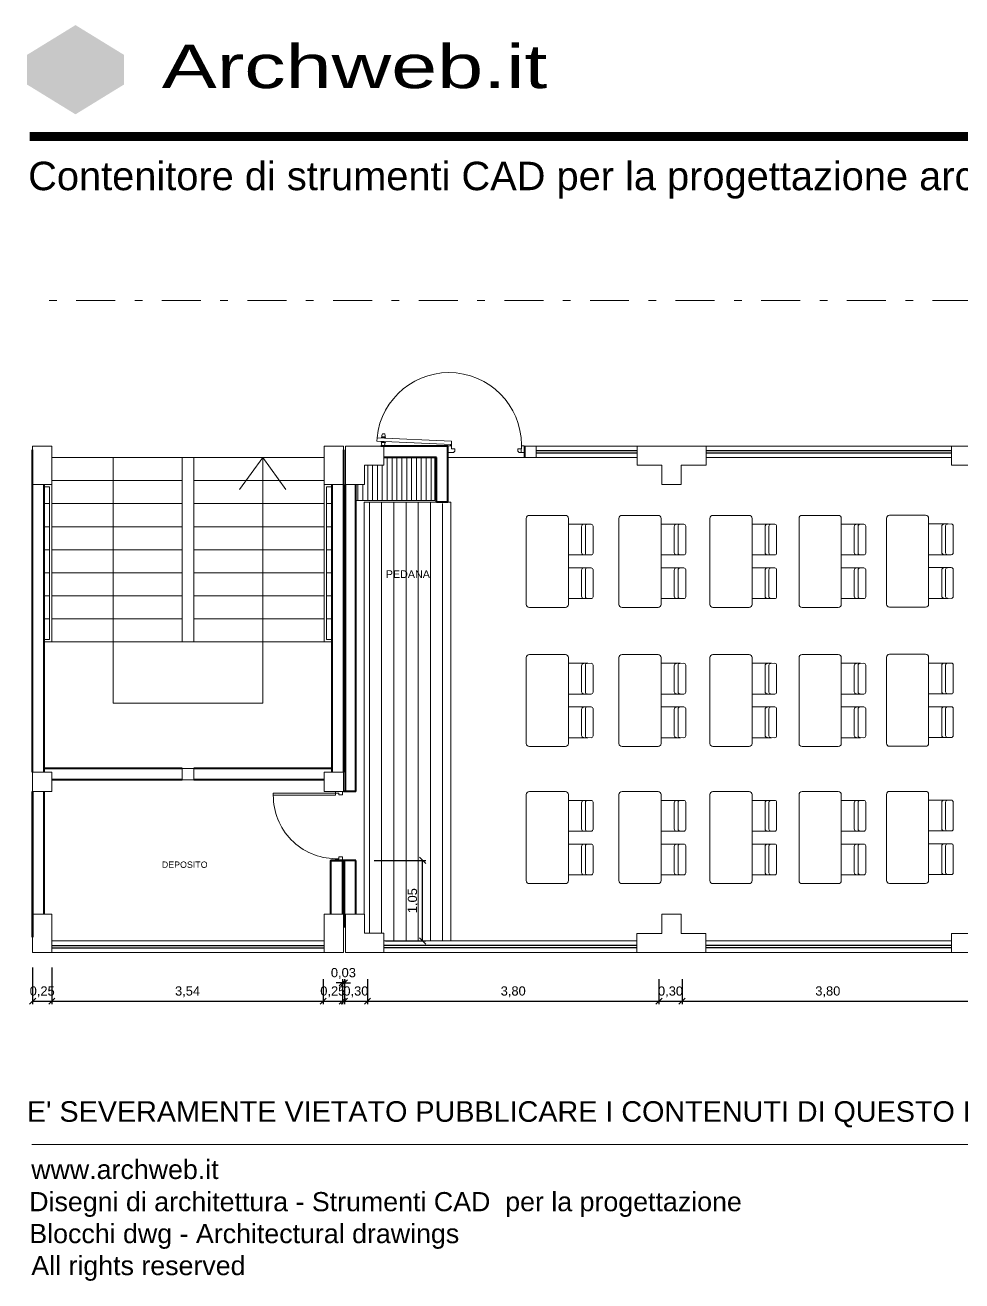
# Model space of a CAD drawing. Header units: millimetres. Extents: x 318 to 347.7, y 163.4 to 179.8.
# Drawn here: x 318 to 330.2, y 163.44 to 179.81 of the extents above; entities that cross this region are included whole.
import ezdxf
from ezdxf.enums import TextEntityAlignment as Align

# ---------------------------------------------------------------- set-up
doc = ezdxf.new("R2010")
doc.units = ezdxf.units.MM
doc.linetypes.add('TRATTOPUNTO', pattern=[25.4, 12.7, -6.35, 0, -6.35])
for name, color, linetype, lineweight in [('ARREDI attrezzature - furniture', 175, 'Continuous', 9), ('MURATURA sezioni - section wall', 7, 'Continuous', 40), ('PAVIMENTAZIONE - flooring', 250, 'Continuous', 5), ('PILASTRI struttura - structure', 7, 'Continuous', 13), ('PORTE finestre - doors windows', 252, 'Continuous', 5), ('PROIEZIONI - projections', 145, 'Continuous', 13), ('PROIEZIONI finissime - fine lines', 251, 'Continuous', 9), ('www.archweb.it - All rights reserved', 2, 'Continuous', 5)]:
    doc.layers.add(name, color=color, linetype=linetype, lineweight=lineweight)
doc.layers.add('QUOTE - dimension', color=252, linetype='Continuous')
doc.layers.add('SCRITTE - txt', color=252, linetype='Continuous')
doc.layers.add('VETRATE sezioni - windows sections', color=171, linetype='Continuous', true_color=0x4d79ff)
doc.styles.add('A-1', font='swissl.ttf', dxfattribs={"height": 0.07})
doc.styles.get("Standard").update_dxf_attribs({"font": 'arial.ttf'})
doc.dimstyles.new('aw', dxfattribs={"dimtxt": 0.12, "dimasz": 0.08, "dimexe": 0.04, "dimexo": 0, "dimgap": 0.05, "dimtad": 1, "dimzin": 1, "dimtxsty": 'Standard', "dimblk": 'OBLIQUE', "dimcen": 2.5, "dimadec": 0, "dimazin": 0, "dimtfac": 1, "dimtmove": 0, "dimatfit": 3, "dimfxl": 1, "dimarcsym": 0})

# ---------------------------------------------------------------- blocks, each defined once
blk = doc.blocks.new('A$C58DF7E19')
at = {"true_color": 0xababab}
h = blk.add_hatch(color=253, dxfattribs=at)
h.dxf.hatch_style = 1
h.paths.add_polyline_path([(-7.13, -10.92), (-6.51, -10.56), (-6.51, -3.76), (-13.02, -7.52)])
h.paths.add_polyline_path([(-6.51, -10.56), (-0.62, -7.16), (-6.51, -3.76)])
h.paths.add_polyline_path([(-0.62, -7.16), (0, -6.8), (0.62, -7.16), (6.51, -3.76), (0, 0), (-6.51, -3.76)])
h.paths.add_polyline_path([(0.62, -7.16), (6.51, -10.56), (6.51, -3.76)])
h.paths.add_polyline_path([(6.51, -10.56), (7.13, -10.92), (13.02, -7.52), (6.51, -3.76)])
at = {"true_color": 0x878787}
h = blk.add_hatch(color=252, dxfattribs=at)
h.dxf.hatch_style = 1
h.paths.add_polyline_path([(7.13, -10.92), (7.13, -11.63), (13.02, -15.03), (13.02, -7.52)])
h.paths.add_polyline_path([(7.13, -11.63), (7.13, -18.43), (13.02, -15.03)])
h.paths.add_polyline_path([(-7.13, -18.43), (-7.13, -11.63), (-13.02, -15.03)])
h.paths.add_polyline_path([(-7.13, -11.63), (-7.13, -10.92), (-13.02, -7.52), (-13.02, -15.03)])
at = {"true_color": 0xffffff}
h = blk.add_hatch(color=7, dxfattribs=at)
h.dxf.hatch_style = 1
h.paths.add_polyline_path([(0, -8.23), (5.89, -11.63), (5.89, -19.15), (7.13, -18.43), (7.13, -10.92), (0, -6.8), (-7.13, -10.92), (-7.13, -18.43), (-5.89, -19.15), (-5.89, -11.63)])
at = {"true_color": 0xaa0e10}
h = blk.add_hatch(color=14, dxfattribs=at)
h.dxf.hatch_style = 1
h.paths.add_polyline_path([(5.89, -11.63), (0, -8.23), (-5.89, -11.63), (0, -15.03)])
at = {"true_color": 0x890b0d}
h = blk.add_hatch(color=16, dxfattribs=at)
h.dxf.hatch_style = 1
h.paths.add_polyline_path([(-5.89, -11.63), (-5.89, -19.15), (0, -22.55), (0, -15.03)])
h.paths.add_polyline_path([(5.89, -19.15), (5.89, -11.63), (0, -15.03), (0, -22.55)])
blk = doc.blocks.new('_Oblique')
at = {"color": 0, "linetype": 'ByBlock', "lineweight": -2}
blk.add_line((-0.5, -0.5), (0.5, 0.5), dxfattribs=at)
blk = doc.blocks.new('*D23')
at = {"layer": 'DEFPOINTS', "color": 0}
for p in [(318.093, 167.527), (318.343, 167.527), (318.343, 167.088)]:
    blk.add_point(p, dxfattribs=at)
at = {"layer": 'QUOTE - dimension', "color": 0, "lineweight": -2}
for p, q in [((318.093, 167.527), (318.093, 167.048)), ((318.343, 167.527), (318.343, 167.048)), ((318.093, 167.088), (318.343, 167.088))]:
    blk.add_line(p, q, dxfattribs=at)
at = {"layer": 'QUOTE - dimension', "color": 0, "lineweight": -2, "xscale": 0.08, "yscale": 0.08, "zscale": 0.08, "rotation": 180}
blk.add_blockref('_Oblique', (318.093, 167.088), dxfattribs=at)
at = {"layer": 'QUOTE - dimension', "color": 0, "lineweight": -2, "xscale": 0.08, "yscale": 0.08, "zscale": 0.08}
blk.add_blockref('_Oblique', (318.343, 167.088), dxfattribs=at)
at = {"layer": 'QUOTE - dimension', "color": 0, "insert": (318.218, 167.21), "char_height": 0.12, "attachment_point": 5}
blk.add_mtext('0,25', dxfattribs=at)
blk = doc.blocks.new('*D24')
at = {"layer": 'DEFPOINTS', "color": 0}
for p in [(318.343, 167.527), (321.88, 167.377), (321.88, 167.088)]:
    blk.add_point(p, dxfattribs=at)
at = {"layer": 'QUOTE - dimension', "color": 0, "lineweight": -2}
for p, q in [((318.343, 167.527), (318.343, 167.048)), ((321.88, 167.377), (321.88, 167.048)), ((318.343, 167.088), (321.88, 167.088))]:
    blk.add_line(p, q, dxfattribs=at)
at = {"layer": 'QUOTE - dimension', "color": 0, "lineweight": -2, "xscale": 0.08, "yscale": 0.08, "zscale": 0.08, "rotation": 180}
blk.add_blockref('_Oblique', (318.343, 167.088), dxfattribs=at)
at = {"layer": 'QUOTE - dimension', "color": 0, "lineweight": -2, "xscale": 0.08, "yscale": 0.08, "zscale": 0.08}
blk.add_blockref('_Oblique', (321.88, 167.088), dxfattribs=at)
at = {"layer": 'QUOTE - dimension', "color": 0, "insert": (320.112, 167.21), "char_height": 0.12, "attachment_point": 5}
blk.add_mtext('3,54', dxfattribs=at)
blk = doc.blocks.new('*D25')
at = {"layer": 'DEFPOINTS', "color": 0}
for p in [(321.88, 167.377), (322.13, 167.377), (322.13, 167.088)]:
    blk.add_point(p, dxfattribs=at)
at = {"layer": 'QUOTE - dimension', "color": 0, "lineweight": -2}
for p, q in [((321.88, 167.377), (321.88, 167.048)), ((322.13, 167.377), (322.13, 167.048)), ((321.88, 167.088), (322.13, 167.088))]:
    blk.add_line(p, q, dxfattribs=at)
at = {"layer": 'QUOTE - dimension', "color": 0, "lineweight": -2, "xscale": 0.08, "yscale": 0.08, "zscale": 0.08, "rotation": 180}
blk.add_blockref('_Oblique', (321.88, 167.088), dxfattribs=at)
at = {"layer": 'QUOTE - dimension', "color": 0, "lineweight": -2, "xscale": 0.08, "yscale": 0.08, "zscale": 0.08}
blk.add_blockref('_Oblique', (322.13, 167.088), dxfattribs=at)
at = {"layer": 'QUOTE - dimension', "color": 0, "insert": (322.005, 167.21), "char_height": 0.12, "attachment_point": 5}
blk.add_mtext('0,25', dxfattribs=at)
blk = doc.blocks.new('*D26')
at = {"layer": 'DEFPOINTS', "color": 0}
for p in [(322.13, 167.377), (322.156, 167.377), (322.156, 167.327)]:
    blk.add_point(p, dxfattribs=at)
at = {"layer": 'QUOTE - dimension', "color": 0, "lineweight": -2}
for p, q in [((322.13, 167.327), (322.05, 167.327)), ((322.13, 167.377), (322.13, 167.287)), ((322.13, 167.327), (322.156, 167.327)), ((322.156, 167.377), (322.156, 167.287)), ((322.156, 167.327), (322.236, 167.327))]:
    blk.add_line(p, q, dxfattribs=at)
at = {"layer": 'QUOTE - dimension', "color": 0, "lineweight": -2, "xscale": 0.08, "yscale": 0.08, "zscale": 0.08}
blk.add_blockref('_Oblique', (322.13, 167.327), dxfattribs=at)
at = {"layer": 'QUOTE - dimension', "color": 0, "lineweight": -2, "xscale": 0.08, "yscale": 0.08, "zscale": 0.08, "rotation": 180}
blk.add_blockref('_Oblique', (322.156, 167.327), dxfattribs=at)
at = {"layer": 'QUOTE - dimension', "color": 0, "insert": (322.143, 167.449), "char_height": 0.12, "attachment_point": 5}
blk.add_mtext('0,03', dxfattribs=at)
blk = doc.blocks.new('*D27')
at = {"layer": 'DEFPOINTS', "color": 0}
for p in [(322.156, 167.377), (322.456, 167.377), (322.456, 167.088)]:
    blk.add_point(p, dxfattribs=at)
at = {"layer": 'QUOTE - dimension', "color": 0, "lineweight": -2}
for p, q in [((322.156, 167.377), (322.156, 167.048)), ((322.456, 167.377), (322.456, 167.048)), ((322.156, 167.088), (322.456, 167.088))]:
    blk.add_line(p, q, dxfattribs=at)
at = {"layer": 'QUOTE - dimension', "color": 0, "lineweight": -2, "xscale": 0.08, "yscale": 0.08, "zscale": 0.08, "rotation": 180}
blk.add_blockref('_Oblique', (322.156, 167.088), dxfattribs=at)
at = {"layer": 'QUOTE - dimension', "color": 0, "lineweight": -2, "xscale": 0.08, "yscale": 0.08, "zscale": 0.08}
blk.add_blockref('_Oblique', (322.456, 167.088), dxfattribs=at)
at = {"layer": 'QUOTE - dimension', "color": 0, "insert": (322.306, 167.21), "char_height": 0.12, "attachment_point": 5}
blk.add_mtext('0,30', dxfattribs=at)
blk = doc.blocks.new('*D28')
at = {"layer": 'DEFPOINTS', "color": 0}
for p in [(322.456, 167.377), (326.256, 167.377), (326.256, 167.088)]:
    blk.add_point(p, dxfattribs=at)
at = {"layer": 'QUOTE - dimension', "color": 0, "lineweight": -2}
for p, q in [((322.456, 167.377), (322.456, 167.048)), ((326.256, 167.377), (326.256, 167.048)), ((322.456, 167.088), (326.256, 167.088))]:
    blk.add_line(p, q, dxfattribs=at)
at = {"layer": 'QUOTE - dimension', "color": 0, "lineweight": -2, "xscale": 0.08, "yscale": 0.08, "zscale": 0.08, "rotation": 180}
blk.add_blockref('_Oblique', (322.456, 167.088), dxfattribs=at)
at = {"layer": 'QUOTE - dimension', "color": 0, "lineweight": -2, "xscale": 0.08, "yscale": 0.08, "zscale": 0.08}
blk.add_blockref('_Oblique', (326.256, 167.088), dxfattribs=at)
at = {"layer": 'QUOTE - dimension', "color": 0, "insert": (324.356, 167.21), "char_height": 0.12, "attachment_point": 5}
blk.add_mtext('3,80', dxfattribs=at)
blk = doc.blocks.new('*D3')
at = {"layer": 'DEFPOINTS', "color": 0}
for p in [(326.256, 167.377), (326.556, 167.377), (326.556, 167.087)]:
    blk.add_point(p, dxfattribs=at)
at = {"layer": 'QUOTE - dimension', "color": 0, "lineweight": -2}
for p, q in [((326.256, 167.377), (326.256, 167.047)), ((326.556, 167.377), (326.556, 167.047)), ((326.256, 167.087), (326.556, 167.087))]:
    blk.add_line(p, q, dxfattribs=at)
at = {"layer": 'QUOTE - dimension', "color": 0, "lineweight": -2, "xscale": 0.08, "yscale": 0.08, "zscale": 0.08, "rotation": 180}
blk.add_blockref('_Oblique', (326.256, 167.087), dxfattribs=at)
at = {"layer": 'QUOTE - dimension', "color": 0, "lineweight": -2, "xscale": 0.08, "yscale": 0.08, "zscale": 0.08}
blk.add_blockref('_Oblique', (326.556, 167.087), dxfattribs=at)
at = {"layer": 'QUOTE - dimension', "color": 0, "insert": (326.406, 167.209), "char_height": 0.12, "attachment_point": 5}
blk.add_mtext('0,30', dxfattribs=at)
blk = doc.blocks.new('*D4')
at = {"layer": 'DEFPOINTS', "color": 0}
for p in [(326.556, 167.377), (330.356, 167.377), (330.356, 167.088)]:
    blk.add_point(p, dxfattribs=at)
at = {"layer": 'QUOTE - dimension', "color": 0, "lineweight": -2}
for p, q in [((326.556, 167.377), (326.556, 167.048)), ((330.356, 167.377), (330.356, 167.048)), ((326.556, 167.088), (330.356, 167.088))]:
    blk.add_line(p, q, dxfattribs=at)
at = {"layer": 'QUOTE - dimension', "color": 0, "lineweight": -2, "xscale": 0.08, "yscale": 0.08, "zscale": 0.08, "rotation": 180}
blk.add_blockref('_Oblique', (326.556, 167.088), dxfattribs=at)
at = {"layer": 'QUOTE - dimension', "color": 0, "lineweight": -2, "xscale": 0.08, "yscale": 0.08, "zscale": 0.08}
blk.add_blockref('_Oblique', (330.356, 167.088), dxfattribs=at)
at = {"layer": 'QUOTE - dimension', "color": 0, "insert": (328.456, 167.21), "char_height": 0.12, "attachment_point": 5}
blk.add_mtext('3,80', dxfattribs=at)
blk = doc.blocks.new('*D15')
at = {"layer": 'DEFPOINTS', "color": 0}
for p in [(322.543, 168.923), (323.176, 168.923), (322.693, 167.873)]:
    blk.add_point(p, dxfattribs=at)
at = {"layer": 'QUOTE - dimension', "color": 0, "lineweight": -2}
for p, q in [((322.543, 168.923), (323.216, 168.923)), ((323.176, 167.873), (323.176, 168.923)), ((322.693, 167.873), (323.216, 167.873))]:
    blk.add_line(p, q, dxfattribs=at)
at = {"layer": 'QUOTE - dimension', "color": 0, "lineweight": -2, "xscale": 0.08, "yscale": 0.08, "zscale": 0.08}
for p, rotation in [((323.176, 168.923), 90), ((323.176, 167.873), 270)]:
    blk.add_blockref('_Oblique', p, dxfattribs=dict(at, rotation=rotation))
at = {"layer": 'QUOTE - dimension', "color": 0, "insert": (323.054, 168.398), "char_height": 0.12, "attachment_point": 5, "rotation": 90}
blk.add_mtext('1,05', dxfattribs=at)

msp = doc.modelspace()

# ---------------------------------------------------------------- hatches: boundary and pattern name
at = {"layer": 'ARREDI attrezzature - furniture'}
h = msp.add_hatch(dxfattribs=at)
h.set_pattern_fill('ANSI31', color=256, scale=0.02, angle=45, style=0)
h.set_pattern_definition([(90, (-1977.637234, -2273.271364), (0.0635, 0), [])])
h.paths.add_polyline_path([(322.669, 174.173), (322.669, 174.073), (322.443, 174.073), (322.443, 173.823), (322.306, 173.823), (322.306, 173.613), (323.336, 173.613), (323.336, 174.173)])
at = {"layer": 'PAVIMENTAZIONE - flooring'}
h = msp.add_hatch(dxfattribs=at)
h.set_pattern_fill('LINE', color=256, scale=0.05, angle=90, style=0)
h.set_pattern_definition([(90, (-1977.48723, -2326.495), (0.15875, 0), [])])
h.paths.add_polyline_path([(323.356, 173.593), (322.415, 173.593), (322.415, 168.222), (322.443, 168.222), (322.443, 167.972), (322.768, 167.972), (322.768, 167.873), (323.506, 167.873), (323.506, 173.573), (323.356, 173.573)])

# ---------------------------------------------------------------- linework, layer by layer
at = {"layer": 'ARREDI attrezzature - furniture'}
for p, q in [((323.336, 173.613), (323.336, 174.173)), ((322.306, 173.613), (323.336, 173.613))]:
    msp.add_line(p, q, dxfattribs=at)
at = {"layer": 'ARREDI attrezzature - furniture', "linetype": 'ByBlock'}
for p, q in [((324.527, 173.38), (324.527, 172.26)), ((325.037, 173.42), (324.567, 173.42)), ((325.077, 172.26), (325.077, 173.38)), ((325.734, 173.38), (325.734, 172.26)), ((326.244, 173.42), (325.774, 173.42)), ((326.284, 172.26), (326.284, 173.38)), ((326.919, 173.38), (326.919, 172.26)), ((327.429, 173.42), (326.959, 173.42)), ((327.469, 172.26), (327.469, 173.38)), ((328.081, 173.38), (328.081, 172.26)), ((328.591, 173.42), (328.121, 173.42)), ((328.631, 172.26), (328.631, 173.38)), ((329.22, 173.383), (329.22, 172.263)), ((329.73, 173.423), (329.26, 173.423)), ((329.77, 172.263), (329.77, 173.383)), ((325.33, 173.305), (325.077, 173.305)), ((325.247, 173.274), (325.247, 172.935)), ((325.372, 173.305), (325.277, 173.304)), ((325.297, 173.28), (325.297, 172.929)), ((325.397, 172.927), (325.397, 173.28)), ((326.538, 173.305), (326.284, 173.305)), ((326.454, 173.274), (326.454, 172.935)), ((326.579, 173.305), (326.484, 173.304)), ((326.504, 173.28), (326.504, 172.929)), ((326.604, 172.927), (326.604, 173.28)), ((327.722, 173.305), (327.469, 173.305)), ((327.639, 173.274), (327.639, 172.935)), ((327.764, 173.305), (327.669, 173.304)), ((327.689, 173.28), (327.689, 172.929)), ((327.789, 172.927), (327.789, 173.28)), ((328.884, 173.305), (328.631, 173.305)), ((328.801, 173.274), (328.801, 172.935)), ((328.926, 173.305), (328.831, 173.304)), ((328.851, 173.28), (328.851, 172.929)), ((328.951, 172.927), (328.951, 173.28)), ((330.023, 173.308), (329.77, 173.308)), ((329.94, 173.277), (329.94, 172.938)), ((330.065, 173.308), (329.97, 173.307)), ((329.99, 173.282), (329.99, 172.932)), ((330.09, 172.929), (330.09, 173.283)), ((325.372, 172.904), (325.077, 172.904)), ((325.372, 172.904), (325.277, 172.905)), ((326.58, 172.904), (326.284, 172.904)), ((326.58, 172.904), (326.484, 172.905)), ((327.764, 172.904), (327.469, 172.904)), ((327.764, 172.904), (327.669, 172.905)), ((328.926, 172.904), (328.631, 172.904)), ((328.926, 172.904), (328.831, 172.905)), ((330.065, 172.907), (329.77, 172.907)), ((330.065, 172.907), (329.97, 172.908)), ((325.372, 172.736), (325.077, 172.736)), ((325.247, 172.366), (325.247, 172.705)), ((325.372, 172.736), (325.277, 172.735)), ((325.297, 172.36), (325.297, 172.711)), ((325.397, 172.713), (325.397, 172.36)), ((326.58, 172.736), (326.284, 172.736)), ((326.454, 172.366), (326.454, 172.705)), ((326.58, 172.736), (326.484, 172.735)), ((326.504, 172.36), (326.504, 172.711)), ((326.604, 172.713), (326.604, 172.36)), ((327.764, 172.736), (327.469, 172.736)), ((327.639, 172.366), (327.639, 172.705)), ((327.764, 172.736), (327.669, 172.735)), ((327.689, 172.36), (327.689, 172.711)), ((327.789, 172.713), (327.789, 172.36)), ((328.926, 172.736), (328.631, 172.736)), ((328.801, 172.366), (328.801, 172.705)), ((328.926, 172.736), (328.831, 172.735)), ((328.851, 172.36), (328.851, 172.711)), ((328.951, 172.713), (328.951, 172.36)), ((330.065, 172.739), (329.77, 172.739)), ((329.94, 172.369), (329.94, 172.708)), ((330.065, 172.739), (329.97, 172.738)), ((329.99, 172.363), (329.99, 172.714)), ((330.09, 172.716), (330.09, 172.363)), ((324.567, 172.22), (325.037, 172.22)), ((325.33, 172.335), (325.077, 172.335)), ((325.372, 172.335), (325.277, 172.336)), ((325.774, 172.22), (326.244, 172.22)), ((326.538, 172.335), (326.284, 172.335)), ((326.579, 172.335), (326.484, 172.336)), ((326.959, 172.22), (327.429, 172.22)), ((327.722, 172.335), (327.469, 172.335)), ((327.764, 172.335), (327.669, 172.336)), ((328.121, 172.22), (328.591, 172.22)), ((328.884, 172.335), (328.631, 172.335)), ((328.926, 172.335), (328.831, 172.336)), ((329.26, 172.223), (329.73, 172.223)), ((330.023, 172.338), (329.77, 172.338)), ((330.065, 172.338), (329.97, 172.339)), ((324.527, 171.567), (324.527, 170.447)), ((325.037, 171.607), (324.567, 171.607)), ((325.077, 170.447), (325.077, 171.567)), ((325.734, 171.567), (325.734, 170.447)), ((326.244, 171.607), (325.774, 171.607)), ((326.284, 170.447), (326.284, 171.567)), ((326.919, 171.567), (326.919, 170.447)), ((327.429, 171.607), (326.959, 171.607)), ((327.469, 170.447), (327.469, 171.567)), ((328.081, 171.567), (328.081, 170.447)), ((328.591, 171.607), (328.121, 171.607)), ((328.631, 170.447), (328.631, 171.567)), ((329.22, 171.57), (329.22, 170.45)), ((329.73, 171.61), (329.26, 171.61)), ((329.77, 170.45), (329.77, 171.57)), ((325.33, 171.492), (325.077, 171.492)), ((325.247, 171.461), (325.247, 171.122)), ((325.372, 171.492), (325.277, 171.491)), ((325.297, 171.467), (325.297, 171.116)), ((325.397, 171.114), (325.397, 171.467)), ((326.538, 171.492), (326.284, 171.492)), ((326.454, 171.461), (326.454, 171.122)), ((326.579, 171.492), (326.484, 171.491)), ((326.504, 171.467), (326.504, 171.116)), ((326.604, 171.114), (326.604, 171.467)), ((327.722, 171.492), (327.469, 171.492)), ((327.639, 171.461), (327.639, 171.122)), ((327.764, 171.492), (327.669, 171.491)), ((327.689, 171.467), (327.689, 171.116)), ((327.789, 171.114), (327.789, 171.467)), ((328.884, 171.492), (328.631, 171.492)), ((328.801, 171.461), (328.801, 171.122)), ((328.926, 171.492), (328.831, 171.491)), ((328.851, 171.467), (328.851, 171.116)), ((328.951, 171.114), (328.951, 171.467)), ((330.023, 171.495), (329.77, 171.495)), ((329.94, 171.464), (329.94, 171.125)), ((330.065, 171.495), (329.97, 171.494)), ((329.99, 171.47), (329.99, 171.119)), ((330.09, 171.117), (330.09, 171.47)), ((325.372, 171.091), (325.077, 171.091)), ((325.372, 171.091), (325.277, 171.092)), ((326.58, 171.091), (326.284, 171.091)), ((326.58, 171.091), (326.484, 171.092)), ((327.764, 171.091), (327.469, 171.091)), ((327.764, 171.091), (327.669, 171.092)), ((328.926, 171.091), (328.631, 171.091)), ((328.926, 171.091), (328.831, 171.092)), ((330.065, 171.094), (329.77, 171.094)), ((330.065, 171.094), (329.97, 171.095)), ((325.372, 170.923), (325.077, 170.923)), ((325.247, 170.553), (325.247, 170.892)), ((325.372, 170.923), (325.277, 170.922)), ((325.297, 170.548), (325.297, 170.898)), ((325.397, 170.901), (325.397, 170.547)), ((326.58, 170.923), (326.284, 170.923)), ((326.454, 170.553), (326.454, 170.892)), ((326.58, 170.923), (326.484, 170.922)), ((326.504, 170.548), (326.504, 170.898)), ((326.604, 170.901), (326.604, 170.547)), ((327.764, 170.923), (327.469, 170.923)), ((327.639, 170.553), (327.639, 170.892)), ((327.764, 170.923), (327.669, 170.922)), ((327.689, 170.548), (327.689, 170.898)), ((327.789, 170.901), (327.789, 170.547)), ((328.926, 170.923), (328.631, 170.923)), ((328.801, 170.553), (328.801, 170.892)), ((328.926, 170.923), (328.831, 170.922)), ((328.851, 170.548), (328.851, 170.898)), ((328.951, 170.901), (328.951, 170.547)), ((330.065, 170.926), (329.77, 170.926)), ((329.94, 170.556), (329.94, 170.895)), ((330.065, 170.926), (329.97, 170.925)), ((329.99, 170.55), (329.99, 170.901)), ((330.09, 170.903), (330.09, 170.55)), ((324.567, 170.407), (325.037, 170.407)), ((325.33, 170.522), (325.077, 170.522)), ((325.372, 170.522), (325.277, 170.523)), ((325.774, 170.407), (326.244, 170.407)), ((326.538, 170.522), (326.284, 170.522)), ((326.579, 170.522), (326.484, 170.523)), ((326.959, 170.407), (327.429, 170.407)), ((327.722, 170.522), (327.469, 170.522)), ((327.764, 170.522), (327.669, 170.523)), ((328.121, 170.407), (328.591, 170.407)), ((328.884, 170.522), (328.631, 170.522)), ((328.926, 170.522), (328.831, 170.523)), ((329.26, 170.41), (329.73, 170.41)), ((330.023, 170.525), (329.77, 170.525)), ((330.065, 170.525), (329.97, 170.526)), ((324.527, 168.66), (324.527, 169.78)), ((324.567, 169.82), (325.037, 169.82)), ((325.077, 169.78), (325.077, 168.66)), ((325.734, 168.66), (325.734, 169.78)), ((325.774, 169.82), (326.244, 169.82)), ((326.284, 169.78), (326.284, 168.66)), ((326.919, 168.66), (326.919, 169.78)), ((326.959, 169.82), (327.429, 169.82)), ((327.469, 169.78), (327.469, 168.66)), ((328.081, 168.66), (328.081, 169.78)), ((328.121, 169.82), (328.591, 169.82)), ((328.631, 169.78), (328.631, 168.66)), ((329.22, 168.663), (329.22, 169.783)), ((329.26, 169.823), (329.73, 169.823)), ((329.77, 169.783), (329.77, 168.663)), ((325.33, 169.705), (325.077, 169.705)), ((325.247, 169.674), (325.247, 169.335)), ((325.372, 169.705), (325.277, 169.704)), ((325.297, 169.68), (325.297, 169.329)), ((325.397, 169.327), (325.397, 169.68)), ((326.538, 169.705), (326.284, 169.705)), ((326.454, 169.674), (326.454, 169.335)), ((326.579, 169.705), (326.484, 169.704)), ((326.504, 169.68), (326.504, 169.329)), ((326.604, 169.327), (326.604, 169.68)), ((327.722, 169.705), (327.469, 169.705)), ((327.639, 169.674), (327.639, 169.335)), ((327.764, 169.705), (327.669, 169.704)), ((327.689, 169.68), (327.689, 169.329)), ((327.789, 169.327), (327.789, 169.68)), ((328.884, 169.705), (328.631, 169.705)), ((328.801, 169.674), (328.801, 169.335)), ((328.926, 169.705), (328.831, 169.704)), ((328.851, 169.68), (328.851, 169.329)), ((328.951, 169.327), (328.951, 169.68)), ((330.023, 169.708), (329.77, 169.708)), ((329.94, 169.677), (329.94, 169.338)), ((330.065, 169.708), (329.97, 169.707)), ((329.99, 169.682), (329.99, 169.332)), ((330.09, 169.329), (330.09, 169.683)), ((325.372, 169.304), (325.077, 169.304)), ((325.372, 169.304), (325.277, 169.305)), ((326.58, 169.304), (326.284, 169.304)), ((326.58, 169.304), (326.484, 169.305)), ((327.764, 169.304), (327.469, 169.304)), ((327.764, 169.304), (327.669, 169.305)), ((328.926, 169.304), (328.631, 169.304)), ((328.926, 169.304), (328.831, 169.305)), ((330.065, 169.307), (329.77, 169.307)), ((330.065, 169.307), (329.97, 169.308)), ((325.372, 169.136), (325.077, 169.136)), ((325.247, 168.766), (325.247, 169.105)), ((325.372, 169.136), (325.277, 169.135)), ((325.297, 168.76), (325.297, 169.111)), ((325.397, 169.113), (325.397, 168.76)), ((326.58, 169.136), (326.284, 169.136)), ((326.454, 168.766), (326.454, 169.105)), ((326.58, 169.136), (326.484, 169.135)), ((326.504, 168.76), (326.504, 169.111)), ((326.604, 169.113), (326.604, 168.76)), ((327.764, 169.136), (327.469, 169.136)), ((327.639, 168.766), (327.639, 169.105)), ((327.764, 169.136), (327.669, 169.135)), ((327.689, 168.76), (327.689, 169.111)), ((327.789, 169.113), (327.789, 168.76)), ((328.926, 169.136), (328.631, 169.136)), ((328.801, 168.766), (328.801, 169.105)), ((328.926, 169.136), (328.831, 169.135)), ((328.851, 168.76), (328.851, 169.111)), ((328.951, 169.113), (328.951, 168.76)), ((330.065, 169.139), (329.77, 169.139)), ((329.94, 168.769), (329.94, 169.108)), ((330.065, 169.139), (329.97, 169.138)), ((329.99, 168.763), (329.99, 169.114)), ((330.09, 169.116), (330.09, 168.763)), ((325.037, 168.62), (324.567, 168.62)), ((325.33, 168.735), (325.077, 168.735)), ((325.372, 168.735), (325.277, 168.736)), ((326.244, 168.62), (325.774, 168.62)), ((326.538, 168.735), (326.284, 168.735)), ((326.579, 168.735), (326.484, 168.736)), ((327.429, 168.62), (326.959, 168.62)), ((327.722, 168.735), (327.469, 168.735)), ((327.764, 168.735), (327.669, 168.736)), ((328.591, 168.62), (328.121, 168.62)), ((328.884, 168.735), (328.631, 168.735)), ((328.926, 168.735), (328.831, 168.736)), ((329.73, 168.623), (329.26, 168.623)), ((330.023, 168.738), (329.77, 168.738)), ((330.065, 168.738), (329.97, 168.739))]:
    msp.add_line(p, q, dxfattribs=at)
for centre, radius, start, end in [((324.567, 173.38), 0.04, 90, 180), ((325.037, 173.38), 0.04, 0, 90), ((325.774, 173.38), 0.04, 90, 180), ((326.244, 173.38), 0.04, 0, 90), ((326.959, 173.38), 0.04, 90, 180), ((327.429, 173.38), 0.04, 0, 90), ((328.121, 173.38), 0.04, 90, 180), ((328.591, 173.38), 0.04, 0, 90), ((329.26, 173.383), 0.04, 90, 180), ((329.73, 173.383), 0.04, 0, 90), ((325.277, 173.274), 0.03, 90.5686, 180), ((325.322, 173.279), 0.025, 90, 180), ((325.372, 173.28), 0.025, 0, 90), ((326.484, 173.274), 0.03, 90.5686, 180), ((326.529, 173.279), 0.025, 90, 180), ((326.579, 173.28), 0.025, 0, 90), ((327.669, 173.274), 0.03, 90.5686, 180), ((327.714, 173.279), 0.025, 90, 180), ((327.764, 173.28), 0.025, 0, 90), ((328.831, 173.274), 0.03, 90.5686, 180), ((328.876, 173.279), 0.025, 90, 180), ((328.926, 173.28), 0.025, 0, 90), ((329.97, 173.277), 0.03, 90.5686, 180), ((330.015, 173.282), 0.025, 90, 180), ((330.065, 173.283), 0.025, 0, 90), ((325.277, 172.935), 0.03, 180, 269.4747), ((325.322, 172.93), 0.025, 180.0433, 270.0433), ((325.372, 172.929), 0.025, 270.0433, 0.0433), ((326.484, 172.935), 0.03, 180, 269.4747), ((326.53, 172.93), 0.025, 180.0433, 270.0433), ((326.58, 172.929), 0.025, 270.0433, 0.0433), ((327.669, 172.935), 0.03, 180, 269.4747), ((327.714, 172.93), 0.025, 180.0433, 270.0433), ((327.764, 172.929), 0.025, 270.0433, 0.0433), ((328.831, 172.935), 0.03, 180, 269.4747), ((328.876, 172.93), 0.025, 180.0433, 270.0433), ((328.926, 172.929), 0.025, 270.0433, 0.0433), ((329.97, 172.938), 0.03, 180, 269.4747), ((330.015, 172.932), 0.025, 180.0433, 270.0433), ((330.065, 172.932), 0.025, 270.0433, 0.0433), ((325.277, 172.705), 0.03, 90.5253, 180), ((325.322, 172.71), 0.025, 89.9567, 179.9567), ((325.372, 172.711), 0.025, 359.9567, 89.9567), ((326.484, 172.705), 0.03, 90.5253, 180), ((326.53, 172.71), 0.025, 89.9567, 179.9567), ((326.58, 172.711), 0.025, 359.9567, 89.9567), ((327.669, 172.705), 0.03, 90.5253, 180), ((327.714, 172.71), 0.025, 89.9567, 179.9567), ((327.764, 172.711), 0.025, 359.9567, 89.9567), ((328.831, 172.705), 0.03, 90.5253, 180), ((328.876, 172.71), 0.025, 89.9567, 179.9567), ((328.926, 172.711), 0.025, 359.9567, 89.9567), ((329.97, 172.708), 0.03, 90.5253, 180), ((330.015, 172.713), 0.025, 89.9567, 179.9567), ((330.065, 172.714), 0.025, 359.9567, 89.9567), ((325.277, 172.366), 0.03, 180, 269.4314), ((325.322, 172.361), 0.025, 180, 270), ((325.372, 172.36), 0.025, 270, 0), ((326.484, 172.366), 0.03, 180, 269.4314), ((326.529, 172.361), 0.025, 180, 270), ((326.579, 172.36), 0.025, 270, 0), ((327.669, 172.366), 0.03, 180, 269.4314), ((327.714, 172.361), 0.025, 180, 270), ((327.764, 172.36), 0.025, 270, 0), ((328.831, 172.366), 0.03, 180, 269.4314), ((328.876, 172.361), 0.025, 180, 270), ((328.926, 172.36), 0.025, 270, 0), ((329.97, 172.369), 0.03, 180, 269.4314), ((330.015, 172.364), 0.025, 180, 270), ((330.065, 172.363), 0.025, 270, 0), ((324.567, 172.26), 0.04, 180, 270), ((325.037, 172.26), 0.04, 270, 0), ((325.774, 172.26), 0.04, 180, 270), ((326.244, 172.26), 0.04, 270, 0), ((326.959, 172.26), 0.04, 180, 270), ((327.429, 172.26), 0.04, 270, 0), ((328.121, 172.26), 0.04, 180, 270), ((328.591, 172.26), 0.04, 270, 0), ((329.26, 172.263), 0.04, 180, 270), ((329.73, 172.263), 0.04, 270, 0), ((324.567, 171.567), 0.04, 90, 180), ((325.037, 171.567), 0.04, 0, 90), ((325.774, 171.567), 0.04, 90, 180), ((326.244, 171.567), 0.04, 0, 90), ((326.959, 171.567), 0.04, 90, 180), ((327.429, 171.567), 0.04, 0, 90), ((328.121, 171.567), 0.04, 90, 180), ((328.591, 171.567), 0.04, 0, 90), ((329.26, 171.57), 0.04, 90, 180), ((329.73, 171.57), 0.04, 0, 90), ((325.277, 171.461), 0.03, 90.5686, 180), ((325.322, 171.466), 0.025, 90, 180), ((325.372, 171.467), 0.025, 0, 90), ((326.484, 171.461), 0.03, 90.5686, 180), ((326.529, 171.466), 0.025, 90, 180), ((326.579, 171.467), 0.025, 0, 90), ((327.669, 171.461), 0.03, 90.5686, 180), ((327.714, 171.466), 0.025, 90, 180), ((327.764, 171.467), 0.025, 0, 90), ((328.831, 171.461), 0.03, 90.5686, 180), ((328.876, 171.466), 0.025, 90, 180), ((328.926, 171.467), 0.025, 0, 90), ((329.97, 171.464), 0.03, 90.5686, 180), ((330.015, 171.469), 0.025, 90, 180), ((330.065, 171.47), 0.025, 0, 90), ((325.277, 171.122), 0.03, 180, 269.4747), ((325.322, 171.117), 0.025, 180.0433, 270.0433), ((325.372, 171.116), 0.025, 270.0433, 0.0433), ((326.484, 171.122), 0.03, 180, 269.4747), ((326.53, 171.117), 0.025, 180.0433, 270.0433), ((326.58, 171.116), 0.025, 270.0433, 0.0433), ((327.669, 171.122), 0.03, 180, 269.4747), ((327.714, 171.117), 0.025, 180.0433, 270.0433), ((327.764, 171.116), 0.025, 270.0433, 0.0433), ((328.831, 171.122), 0.03, 180, 269.4747), ((328.876, 171.117), 0.025, 180.0433, 270.0433), ((328.926, 171.116), 0.025, 270.0433, 0.0433), ((329.97, 171.125), 0.03, 180, 269.4747), ((330.015, 171.12), 0.025, 180.0433, 270.0433), ((330.065, 171.119), 0.025, 270.0433, 0.0433), ((325.277, 170.892), 0.03, 90.5253, 180), ((325.322, 170.898), 0.025, 89.9567, 179.9567), ((325.372, 170.898), 0.025, 359.9567, 89.9567), ((326.484, 170.892), 0.03, 90.5253, 180), ((326.53, 170.898), 0.025, 89.9567, 179.9567), ((326.58, 170.898), 0.025, 359.9567, 89.9567), ((327.669, 170.892), 0.03, 90.5253, 180), ((327.714, 170.898), 0.025, 89.9567, 179.9567), ((327.764, 170.898), 0.025, 359.9567, 89.9567), ((328.831, 170.892), 0.03, 90.5253, 180), ((328.876, 170.898), 0.025, 89.9567, 179.9567), ((328.926, 170.898), 0.025, 359.9567, 89.9567), ((329.97, 170.895), 0.03, 90.5253, 180), ((330.015, 170.9), 0.025, 89.9567, 179.9567), ((330.065, 170.901), 0.025, 359.9567, 89.9567), ((324.567, 170.447), 0.04, 180, 270), ((325.037, 170.447), 0.04, 270, 0), ((325.277, 170.553), 0.03, 180, 269.4314), ((325.322, 170.548), 0.025, 180, 270), ((325.372, 170.547), 0.025, 270, 0), ((325.774, 170.447), 0.04, 180, 270), ((326.244, 170.447), 0.04, 270, 0), ((326.484, 170.553), 0.03, 180, 269.4314), ((326.529, 170.548), 0.025, 180, 270), ((326.579, 170.547), 0.025, 270, 0), ((326.959, 170.447), 0.04, 180, 270), ((327.429, 170.447), 0.04, 270, 0), ((327.669, 170.553), 0.03, 180, 269.4314), ((327.714, 170.548), 0.025, 180, 270), ((327.764, 170.547), 0.025, 270, 0), ((328.121, 170.447), 0.04, 180, 270), ((328.591, 170.447), 0.04, 270, 0), ((328.831, 170.553), 0.03, 180, 269.4314), ((328.876, 170.548), 0.025, 180, 270), ((328.926, 170.547), 0.025, 270, 0), ((329.26, 170.45), 0.04, 180, 270), ((329.73, 170.45), 0.04, 270, 0), ((329.97, 170.556), 0.03, 180, 269.4314), ((330.015, 170.551), 0.025, 180, 270), ((330.065, 170.55), 0.025, 270, 0), ((324.567, 169.78), 0.04, 90, 180), ((325.037, 169.78), 0.04, 0, 90), ((325.774, 169.78), 0.04, 90, 180), ((326.244, 169.78), 0.04, 0, 90), ((326.959, 169.78), 0.04, 90, 180), ((327.429, 169.78), 0.04, 0, 90), ((328.121, 169.78), 0.04, 90, 180), ((328.591, 169.78), 0.04, 0, 90), ((329.26, 169.783), 0.04, 90, 180), ((329.73, 169.783), 0.04, 0, 90), ((325.277, 169.674), 0.03, 90.5686, 180), ((325.322, 169.679), 0.025, 90, 180), ((325.372, 169.68), 0.025, 0, 90), ((326.484, 169.674), 0.03, 90.5686, 180), ((326.529, 169.679), 0.025, 90, 180), ((326.579, 169.68), 0.025, 0, 90), ((327.669, 169.674), 0.03, 90.5686, 180), ((327.714, 169.679), 0.025, 90, 180), ((327.764, 169.68), 0.025, 0, 90), ((328.831, 169.674), 0.03, 90.5686, 180), ((328.876, 169.679), 0.025, 90, 180), ((328.926, 169.68), 0.025, 0, 90), ((329.97, 169.677), 0.03, 90.5686, 180), ((330.015, 169.682), 0.025, 90, 180), ((330.065, 169.683), 0.025, 0, 90), ((325.277, 169.335), 0.03, 180, 269.4747), ((325.322, 169.33), 0.025, 180.0433, 270.0433), ((325.372, 169.329), 0.025, 270.0433, 0.0433), ((326.484, 169.335), 0.03, 180, 269.4747), ((326.53, 169.33), 0.025, 180.0433, 270.0433), ((326.58, 169.329), 0.025, 270.0433, 0.0433), ((327.669, 169.335), 0.03, 180, 269.4747), ((327.714, 169.33), 0.025, 180.0433, 270.0433), ((327.764, 169.329), 0.025, 270.0433, 0.0433), ((328.831, 169.335), 0.03, 180, 269.4747), ((328.876, 169.33), 0.025, 180.0433, 270.0433), ((328.926, 169.329), 0.025, 270.0433, 0.0433), ((329.97, 169.338), 0.03, 180, 269.4747), ((330.015, 169.332), 0.025, 180.0433, 270.0433), ((330.065, 169.332), 0.025, 270.0433, 0.0433), ((325.277, 169.105), 0.03, 90.5253, 180), ((325.322, 169.11), 0.025, 89.9567, 179.9567), ((325.372, 169.111), 0.025, 359.9567, 89.9567), ((326.484, 169.105), 0.03, 90.5253, 180), ((326.53, 169.11), 0.025, 89.9567, 179.9567), ((326.58, 169.111), 0.025, 359.9567, 89.9567), ((327.669, 169.105), 0.03, 90.5253, 180), ((327.714, 169.11), 0.025, 89.9567, 179.9567), ((327.764, 169.111), 0.025, 359.9567, 89.9567), ((328.831, 169.105), 0.03, 90.5253, 180), ((328.876, 169.11), 0.025, 89.9567, 179.9567), ((328.926, 169.111), 0.025, 359.9567, 89.9567), ((329.97, 169.108), 0.03, 90.5253, 180), ((330.015, 169.113), 0.025, 89.9567, 179.9567), ((330.065, 169.114), 0.025, 359.9567, 89.9567), ((325.277, 168.766), 0.03, 180, 269.4314), ((325.322, 168.761), 0.025, 180, 270), ((325.372, 168.76), 0.025, 270, 0), ((326.484, 168.766), 0.03, 180, 269.4314), ((326.529, 168.761), 0.025, 180, 270), ((326.579, 168.76), 0.025, 270, 0), ((327.669, 168.766), 0.03, 180, 269.4314), ((327.714, 168.761), 0.025, 180, 270), ((327.764, 168.76), 0.025, 270, 0), ((328.831, 168.766), 0.03, 180, 269.4314), ((328.876, 168.761), 0.025, 180, 270), ((328.926, 168.76), 0.025, 270, 0), ((329.97, 168.769), 0.03, 180, 269.4314), ((330.015, 168.764), 0.025, 180, 270), ((330.065, 168.763), 0.025, 270, 0), ((324.567, 168.66), 0.04, 180, 270), ((325.037, 168.66), 0.04, 270, 0), ((325.774, 168.66), 0.04, 180, 270), ((326.244, 168.66), 0.04, 270, 0), ((326.959, 168.66), 0.04, 180, 270), ((327.429, 168.66), 0.04, 270, 0), ((328.121, 168.66), 0.04, 180, 270), ((328.591, 168.66), 0.04, 270, 0), ((329.26, 168.663), 0.04, 180, 270), ((329.73, 168.663), 0.04, 270, 0)]:
    msp.add_arc(centre, radius, start, end, dxfattribs=at)
at = {"layer": 'MURATURA sezioni - section wall'}
for p, q in [((318.093, 170.123), (318.093, 174.273)), ((318.093, 170.073), (318.093, 174.273)), ((322.143, 174.273), (322.143, 170.123)), ((322.143, 174.273), (322.143, 170.073)), ((323.356, 173.593), (323.356, 174.173)), ((323.506, 173.593), (323.506, 174.323)), ((324.506, 174.173), (324.506, 174.323)), ((318.243, 170.073), (318.243, 173.823)), ((321.993, 173.823), (321.993, 172.023)), ((321.993, 173.823), (321.993, 172.023)), ((321.993, 173.823), (321.993, 170.123)), ((321.993, 173.823), (321.993, 172.023)), ((321.993, 173.823), (321.993, 172.023)), ((321.993, 173.823), (321.993, 170.073)), ((322.169, 169.823), (322.169, 173.823)), ((322.306, 171.148), (322.306, 173.823)), ((322.306, 169.823), (322.306, 171.613)), ((320.043, 170.123), (318.243, 170.123)), ((321.993, 170.123), (320.193, 170.123)), ((320.043, 169.973), (318.343, 169.973)), ((321.893, 169.973), (320.193, 169.973)), ((318.093, 167.923), (318.093, 169.823)), ((318.093, 169.823), (318.093, 167.923)), ((318.243, 168.223), (318.243, 169.823)), ((322.306, 169.823), (322.143, 169.823)), ((322.306, 168.923), (321.98, 168.923)), ((322.156, 168.048), (322.156, 168.923)), ((322.306, 168.223), (322.306, 168.923))]:
    msp.add_line(p, q, dxfattribs=at)
for points in [[(323.506, 174.323), (322.631, 174.323)], [(323.356, 174.173), (322.669, 174.173)], [(323.506, 173.593), (323.356, 173.593)], [(321.98, 168.223), (321.98, 168.923), (322.13, 168.923), (322.13, 168.223)]]:
    msp.add_lwpolyline(points, dxfattribs=at)
at = {"layer": 'PILASTRI struttura - structure'}
for points in [[(318.343, 173.823), (318.093, 173.823), (318.093, 174.323), (318.343, 174.323), (318.343, 173.823)], [(321.893, 173.823), (322.143, 173.823), (322.143, 174.323), (321.893, 174.323), (321.893, 173.823)], [(322.669, 174.323), (322.169, 174.323), (322.169, 173.823), (322.419, 173.823), (322.419, 174.073), (322.669, 174.073), (322.669, 174.323)], [(324.656, 174.173), (324.506, 174.173), (324.506, 174.323), (324.656, 174.323), (324.656, 174.173)], [(325.97, 174.323), (326.869, 174.323), (326.869, 174.073), (326.543, 174.073), (326.543, 173.823), (326.295, 173.823), (326.295, 174.073), (325.97, 174.073), (325.97, 174.323)], [(330.07, 174.323), (330.969, 174.323), (330.969, 174.073), (330.643, 174.073), (330.643, 173.823), (330.395, 173.823), (330.395, 174.073), (330.07, 174.073), (330.07, 174.323)], [(318.093, 169.823), (318.343, 169.823), (318.343, 170.073), (318.093, 170.073), (318.093, 169.823)], [(320.043, 169.973), (320.193, 169.973), (320.193, 170.123), (320.043, 170.123), (320.043, 169.973)], [(321.893, 169.823), (322.143, 169.823), (322.143, 170.073), (321.893, 170.073), (321.893, 169.823)], [(318.093, 168.223), (318.343, 168.223), (318.343, 167.723), (318.093, 167.723), (318.093, 168.223)], [(321.893, 168.223), (322.143, 168.223), (322.143, 167.723), (321.893, 167.723), (321.893, 168.223)], [(322.669, 167.723), (322.169, 167.723), (322.169, 168.223), (322.419, 168.223), (322.419, 167.973), (322.669, 167.973), (322.669, 167.723)], [(326.868, 167.723), (325.969, 167.723), (325.969, 167.972), (326.295, 167.972), (326.295, 168.222), (326.543, 168.222), (326.543, 167.972), (326.868, 167.972), (326.868, 167.723)], [(330.968, 167.723), (330.069, 167.723), (330.069, 167.972), (330.395, 167.972), (330.395, 168.222), (330.643, 168.222), (330.643, 167.972), (330.968, 167.972), (330.968, 167.723)]]:
    msp.add_lwpolyline(points, dxfattribs=at)
at = {"layer": 'PORTE finestre - doors windows', "color": 2}
for p, q in [((322.58, 174.388), (322.582, 174.433)), ((323.55, 174.343), (322.58, 174.388)), ((322.582, 174.433), (323.552, 174.388)), ((323.51, 174.327), (323.553, 174.327)), ((323.51, 174.327), (323.51, 174.323)), ((323.552, 174.388), (323.55, 174.343)), ((323.553, 174.287), (323.553, 174.327)), ((324.462, 174.327), (324.501, 174.327)), ((324.462, 174.327), (324.462, 174.287)), ((324.501, 174.323), (324.501, 174.327)), ((323.506, 174.323), (323.506, 174.244)), ((323.506, 174.323), (323.51, 174.323)), ((323.506, 174.244), (323.51, 174.244)), ((323.51, 174.244), (323.51, 174.239)), ((323.51, 174.239), (323.576, 174.239)), ((323.594, 174.287), (323.553, 174.287)), ((323.594, 174.257), (323.576, 174.239)), ((323.594, 174.287), (323.594, 174.257)), ((324.418, 174.257), (324.418, 174.287)), ((324.462, 174.287), (324.418, 174.287)), ((324.418, 174.257), (324.435, 174.239)), ((324.435, 174.239), (324.501, 174.239)), ((324.501, 174.323), (324.506, 174.323)), ((324.501, 174.239), (324.501, 174.244)), ((324.501, 174.244), (324.506, 174.244)), ((324.506, 174.244), (324.506, 174.323))]:
    msp.add_line(p, q, dxfattribs=at)
at = {"layer": 'PORTE finestre - doors windows'}
for p, q in [((322.637, 174.379), (322.637, 174.374)), ((322.69, 174.377), (322.637, 174.379)), ((322.637, 174.374), (322.69, 174.372)), ((322.639, 174.436), (322.64, 174.441)), ((322.692, 174.434), (322.639, 174.436)), ((322.64, 174.441), (322.693, 174.439)), ((322.641, 174.37), (322.641, 174.354)), ((322.685, 174.368), (322.641, 174.37)), ((322.641, 174.354), (322.645, 174.332)), ((322.645, 174.445), (322.646, 174.461)), ((322.689, 174.443), (322.645, 174.445)), ((322.645, 174.332), (322.678, 174.33)), ((322.646, 174.461), (322.652, 174.483)), ((322.652, 174.483), (322.685, 174.481)), ((322.678, 174.33), (322.684, 174.352)), ((322.684, 174.352), (322.685, 174.368)), ((322.685, 174.481), (322.689, 174.459)), ((322.689, 174.459), (322.689, 174.443)), ((322.69, 174.372), (322.69, 174.377)), ((322.693, 174.439), (322.692, 174.434))]:
    msp.add_line(p, q, dxfattribs=at)
at = {"layer": 'PORTE finestre - doors windows', "color": 2}
msp.add_lwpolyline([(322.04, 169.8), (322.04, 169.773), (321.23, 169.773), (321.23, 169.8)], close=True, dxfattribs=at)
for points in [[(322.13, 169.823), (322.13, 169.778), (322.085, 169.778), (322.085, 169.8), (322.04, 169.8), (322.04, 169.823)], [(322.13, 168.923), (322.13, 168.968), (322.085, 168.968), (322.085, 168.945), (322.04, 168.945), (322.04, 168.923)]]:
    msp.add_lwpolyline(points, dxfattribs=at)
msp.add_circle((323.547, 174.333), 0.006, dxfattribs=at)
at = {"layer": 'PROIEZIONI - projections', "linetype": 'TRATTOPUNTO', "ltscale": 0.04}
msp.add_line((347.069, 176.223), (318.093, 176.223), dxfattribs=at)
at = {"layer": 'PROIEZIONI - projections'}
for p, q in [((318.343, 174.173), (320.193, 174.173)), ((320.043, 174.173), (320.043, 171.773)), ((320.193, 174.173), (320.193, 171.773)), ((320.193, 174.173), (321.893, 174.173)), ((320.043, 171.773), (320.193, 171.773)), ((330.069, 167.873), (326.868, 167.873))]:
    msp.add_line(p, q, dxfattribs=at)
for points in [[(325.97, 174.323), (324.656, 174.323)], [(325.97, 174.173), (324.656, 174.173)], [(330.07, 174.323), (326.869, 174.323)], [(330.07, 174.173), (326.869, 174.173)], [(318.343, 173.873), (320.043, 173.873)], [(320.193, 173.873), (321.893, 173.873)], [(318.243, 173.573), (318.313, 173.573)], [(318.343, 173.573), (320.043, 173.573)], [(320.193, 173.573), (321.893, 173.573)], [(321.923, 173.573), (321.993, 173.573)], [(322.415, 168.222), (322.415, 173.593), (323.356, 173.593)], [(323.506, 173.593), (323.545, 173.593), (323.545, 167.873)], [(318.243, 173.273), (318.313, 173.273)], [(318.343, 173.273), (320.043, 173.273)], [(320.193, 173.273), (321.893, 173.273)], [(321.923, 173.273), (321.993, 173.273)], [(318.243, 172.973), (318.313, 172.973)], [(318.343, 172.973), (320.043, 172.973)], [(320.193, 172.973), (321.893, 172.973)], [(321.923, 172.973), (321.993, 172.973)], [(318.243, 172.673), (318.313, 172.673)], [(318.343, 172.673), (320.043, 172.673)], [(320.193, 172.673), (321.893, 172.673)], [(321.923, 172.673), (321.993, 172.673)], [(318.243, 172.373), (318.313, 172.373)], [(318.343, 172.373), (320.043, 172.373)], [(320.193, 172.373), (321.893, 172.373)], [(321.923, 172.373), (321.993, 172.373)], [(318.243, 172.073), (318.313, 172.073)], [(318.343, 172.073), (320.043, 172.073)], [(320.193, 172.073), (321.893, 172.073)], [(321.923, 172.073), (321.993, 172.073)], [(318.243, 171.773), (320.043, 171.773)], [(318.256, 171.773), (320.056, 171.773)], [(320.193, 171.773), (321.993, 171.773)], [(320.806, 171.773), (321.993, 171.773)], [(318.343, 167.873), (321.893, 167.873)], [(325.969, 167.873), (322.669, 167.873)], [(318.343, 167.723), (321.893, 167.723)], [(325.969, 167.723), (322.669, 167.723)], [(330.069, 167.723), (326.868, 167.723)]]:
    msp.add_lwpolyline(points, dxfattribs=at)
at = {"layer": 'PROIEZIONI finissime - fine lines'}
for p, q in [((319.143, 174.173), (319.143, 170.973)), ((321.093, 174.173), (320.791, 173.756)), ((321.093, 174.173), (321.093, 170.973)), ((321.093, 174.173), (321.395, 173.756)), ((324.506, 174.173), (323.506, 174.173)), ((318.343, 173.823), (318.343, 171.773)), ((321.893, 173.823), (321.893, 171.773)), ((321.093, 170.973), (319.143, 170.973))]:
    msp.add_line(p, q, dxfattribs=at)
for points in [[(318.343, 173.823), (318.343, 171.773), (318.243, 171.773)], [(318.243, 173.793), (318.313, 173.793), (318.313, 171.803), (318.243, 171.803)], [(321.893, 173.823), (321.893, 171.773), (321.993, 171.773)], [(321.993, 173.793), (321.923, 173.793), (321.923, 171.803), (321.993, 171.803)]]:
    msp.add_lwpolyline(points, dxfattribs=at)
at = {"layer": 'PROIEZIONI finissime - fine lines', "color": 251}
msp.add_arc((323.52, 174.338), 0.943, 354.2882, 174.2259, dxfattribs=at)
at = {"layer": 'PROIEZIONI finissime - fine lines'}
msp.add_arc((322.049, 169.764), 0.819, 179.3697, 269.3697, dxfattribs=at)
at = {"layer": 'VETRATE sezioni - windows sections', "ltscale": 0.025}
for p, q in [((325.97, 174.263), (324.656, 174.263)), ((325.97, 174.233), (324.656, 174.233)), ((330.07, 174.263), (326.869, 174.263)), ((330.07, 174.233), (326.869, 174.233))]:
    msp.add_line(p, q, dxfattribs=at)
at = {"layer": 'VETRATE sezioni - windows sections'}
for p, q in [((318.343, 167.813), (321.893, 167.813)), ((318.343, 167.783), (321.893, 167.783)), ((325.969, 167.813), (322.669, 167.813)), ((325.969, 167.783), (322.669, 167.783)), ((330.069, 167.813), (326.868, 167.813)), ((330.069, 167.783), (326.868, 167.783))]:
    msp.add_line(p, q, dxfattribs=at)
at = {"layer": 'www.archweb.it - All rights reserved', "color": 253}
msp.add_line((318.082, 165.22), (347.7, 165.22), dxfattribs=at)
at = {"layer": 'www.archweb.it - All rights reserved', "color": 7, "ltscale": 0.02, "true_color": 0xffffff, "const_width": 0.115}
msp.add_lwpolyline([(318.053, 178.359), (347.648, 178.359)], dxfattribs=at)

# ---------------------------------------------------------------- block references
at = {"layer": 'www.archweb.it - All rights reserved', "xscale": 0.0484916269739415, "yscale": 0.0515868372063011, "zscale": 0.0515868372062966}
msp.add_blockref('A$C58DF7E19', (318.652, 179.811), dxfattribs=at)

# ---------------------------------------------------------------- texts
at = {"layer": 'SCRITTE - txt', "style": 'A-1'}
msp.add_text('PEDANA', height=0.1, dxfattribs=at).set_placement((322.696, 172.604))
at = {"layer": 'SCRITTE - txt', "insert": (319.777, 168.825), "char_height": 0.0826, "width": 1.59282, "attachment_point": 7}
msp.add_mtext('DEPOSITO', dxfattribs=at)
at = {"layer": 'www.archweb.it - All rights reserved', "color": 7, "width": 1.363615}
msp.add_text('Archweb.it', height=0.5652, dxfattribs=at).set_placement((319.775, 178.989), (324.802, 178.989), align=Align.FIT)
at = {"layer": 'www.archweb.it - All rights reserved', "color": 253}
msp.add_text('Contenitore di strumenti CAD per la progettazione architettonica', height=0.37109, dxfattribs=at).set_placement((318.035, 177.659))
at = {"layer": 'www.archweb.it - All rights reserved', "color": 7}
msp.add_text("E' SEVERAMENTE VIETATO PUBBLICARE I CONTENUTI DI QUESTO FILE SU ALTRI SITI WEB", height=0.26798, dxfattribs=at).set_placement((318.018, 165.516))
at = {"layer": 'www.archweb.it - All rights reserved', "color": 251}
for s, p in [('www.archweb.it', (318.075, 164.77)), ('Disegni di architettura - Strumenti CAD  per la progettazione', (318.049, 164.35)), ('Blocchi dwg - Architectural drawings', (318.05, 163.934)), ('All rights reserved', (318.076, 163.517))]:
    msp.add_text(s, height=0.24971, dxfattribs=at).set_placement(p)

# ---------------------------------------------------------------- dimensions: what is measured, and where the dimension line sits
at = {"layer": 'QUOTE - dimension'}
dim = msp.add_linear_dim(base=(323.176, 168.923), p1=(322.693, 167.873), p2=(322.543, 168.923), angle=90, dimstyle='aw', dxfattribs=at)
dim.commit()
dim.dimension.update_dxf_attribs({"geometry": '*D15', "text_midpoint": (323.054, 168.398)})
for base, p1, p2, picture, middle in [((318.343, 167.088), (318.093, 167.527), (318.343, 167.527), '*D23', (318.218, 167.088)), ((322.156, 167.327), (322.13, 167.377), (322.156, 167.377), '*D26', (322.143, 167.327)), ((322.13, 167.088), (321.88, 167.377), (322.13, 167.377), '*D25', (322.005, 167.088)), ((322.456, 167.088), (322.156, 167.377), (322.456, 167.377), '*D27', (322.306, 167.088)), ((326.556, 167.087), (326.256, 167.377), (326.556, 167.377), '*D3', (326.406, 167.087))]:
    dim = msp.add_linear_dim(base=base, p1=p1, p2=p2, dimstyle='aw', dxfattribs=at)
    dim.commit()
    dim.dimension.update_dxf_attribs({"geometry": picture, "text_midpoint": middle, "dimtype": 160})
for base, p1, p2, picture, middle in [((321.88, 167.088), (318.343, 167.527), (321.88, 167.377), '*D24', (320.112, 167.21)), ((326.256, 167.088), (322.456, 167.377), (326.256, 167.377), '*D28', (324.356, 167.21)), ((330.356, 167.088), (326.556, 167.377), (330.356, 167.377), '*D4', (328.456, 167.21))]:
    dim = msp.add_linear_dim(base=base, p1=p1, p2=p2, dimstyle='aw', dxfattribs=at)
    dim.commit()
    dim.dimension.update_dxf_attribs({"geometry": picture, "text_midpoint": middle})

doc.saveas('drawing.dxf')
